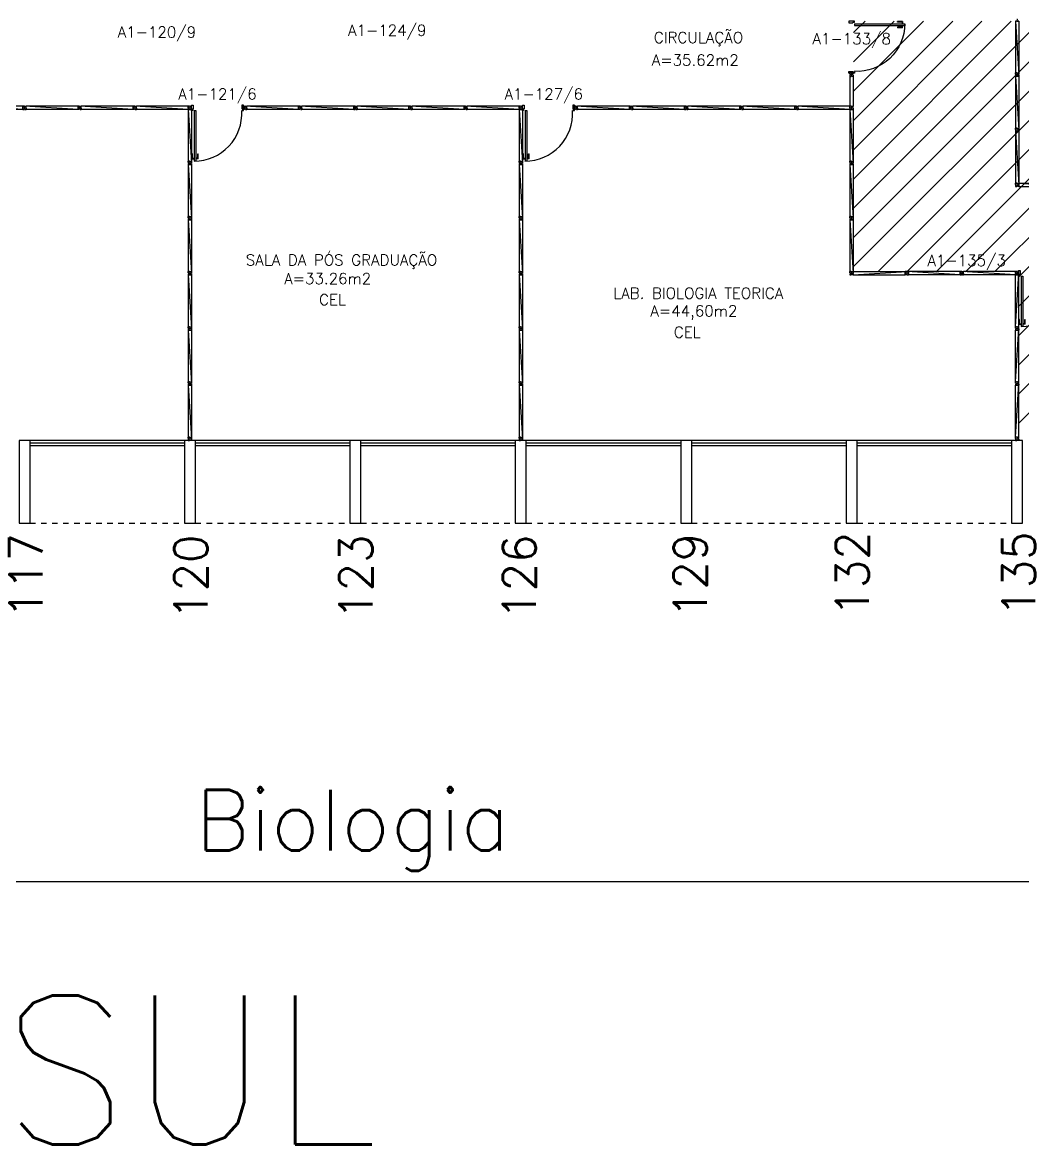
# Model space of a CAD drawing. Extents: x -31 to 207, y 425 to 518.
# Drawn here: x 99.25 to 117.39, y 424.56 to 444.9 of the extents above; entities that cross this region are included whole.
import ezdxf
from ezdxf.enums import TextEntityAlignment as Align

# ---------------------------------------------------------------- set-up
doc = ezdxf.new("R2010")
doc.units = 0
doc.header["$LTSCALE"] = 0.01
doc.header["$MEASUREMENT"] = 0
doc.header["$PDMODE"] = 34
doc.linetypes.add('HIDDEN2', pattern=[0.1875, 0.125, -0.0625])
doc.layers.get('0').update_dxf_attribs({"linetype": 'CONTINUOUS'})
doc.layers.get('DEFPOINTS').update_dxf_attribs({"linetype": 'CONTINUOUS'})
for name, color, linetype in [('AREA', 2, 'CONTINUOUS'), ('DIV', 2, 'CONTINUOUS'), ('ESQ', 1, 'CONTINUOUS'), ('ESTR', 3, 'CONTINUOUS'), ('HATCH VERMELHO', 10, 'CONTINUOUS'), ('NOPILAR1', 2, 'CONTINUOUS'), ('PROJ', 1, 'HIDDEN2'), ('TEXT_CENTRO_CUSTO', 1, 'CONTINUOUS'), ('TEXTO', 2, 'CONTINUOUS'), ('TEXTO-ENDEREÇO', 2, 'CONTINUOUS'), ('TEXTOCENTROCUSTO', 2, 'CONTINUOUS'), ('TXT-IDENTIFICAÇÃO', 4, 'CONTINUOUS')]:
    doc.layers.add(name, color=color, linetype=linetype)
doc.styles.add('1', font='romans.shx')
doc.styles.add('LEGENDA', font='romans.shx', dxfattribs={"height": 0.2})
doc.styles.add('NOPILAR', font='simplex.shx', dxfattribs={"height": 0.6})
doc.styles.add('UNB-100', font='simplex.shx', dxfattribs={"height": 0.2})
doc.styles.add('UNB-100-1', font='simplex.shx', dxfattribs={"height": 0.2})
doc.dimstyles.new('1-600', dxfattribs={"dimtxt": 1.1, "dimasz": 2.5, "dimexe": 2, "dimexo": 4, "dimgap": 0.2, "dimtad": 1, "dimdec": 0, "dimzin": 4, "dimdsep": 46, "dimlunit": 6, "dimtxsty": '1', "dimblk1": 'NONE', "dimblk2": 'NONE', "dimsah": 1, "dimcen": 0, "dimclrd": 2, "dimclre": 2, "dimclrt": 2, "dimadec": 0, "dimazin": 0, "dimtfac": 1, "dimtdec": 0, "dimtmove": 2, "dimatfit": 3, "dimldrblk": 'NONE', "dimfxl": 0, "dimtolj": 1, "dimtzin": 0, "dimarcsym": 0})

# ---------------------------------------------------------------- blocks, each defined once
blk = doc.blocks.new('PILAR-SLS')
blk.add_lwpolyline([(0.003, -72.501), (0.003, -74.001), (0.203, -74.001), (0.203, -72.501)], close=True)
blk = doc.blocks.new('DIVMT-SLS')
for p, q in [((-0.03, 0.03), (-0.03, 0.006)), ((-0.008, 0.03), (-0.03, 0.03)), ((-0.0185, 0.006), (-0.03, 0.006)), ((-0.0185, -0.006), (-0.0185, 0.006)), ((-0.008, 0.03), (-0.008, 0.02)), ((-0.008, 0.02), (0.008, 0.02)), ((-0.0051, 0), (0.0051, 0)), ((0.0051, 0), (-0.0051, 0)), ((-0.0051, 0), (0.0051, 0)), ((0.97, -0.03), (0, 0.03)), ((0, -0.0051), (0, 0.0051)), ((0, 0.0051), (0, -0.0051)), ((0.008, 0.03), (0.008, 0.02)), ((0.008, 0.03), (0.03, 0.03)), ((0.0205, 0.006), (0.03, 0.006)), ((0.0205, -0.006), (0.0205, 0.006)), ((0.0205, 0.006), (0.0205, -0.006)), ((0.0205, 0.006), (0.03, 0.006)), ((0.97, 0.03), (0.03, 0.03)), ((0.03, 0.006), (0.03, 0.03)), ((0.03, -0.03), (0.03, 0.03)), ((0.03, -0.005), (0.03, 0.005)), ((0.97, 0.03), (0.97, 0.009)), ((0.97, 0.009), (0.97, 0.027)), ((0.9795, 0.006), (0.97, 0.006)), ((0.97, -0.005), (0.97, 0.005)), ((0.9795, 0.006), (0.9795, -0.006)), ((1.0051, 0), (0.9949, 0)), ((1, 0.0051), (1, -0.0051)), ((-0.0185, -0.006), (-0.03, -0.006)), ((-0.03, -0.03), (-0.03, -0.006)), ((-0.008, -0.03), (-0.03, -0.03)), ((-0.008, -0.03), (-0.008, -0.02)), ((-0.008, -0.02), (0.008, -0.02)), ((0.008, -0.03), (0.008, -0.02)), ((0.008, -0.03), (0.03, -0.03)), ((0.0205, -0.006), (0.03, -0.006)), ((0.0205, -0.006), (0.03, -0.006)), ((0.03, -0.006), (0.03, -0.03)), ((0.97, -0.03), (0.03, -0.03)), ((0.9795, -0.006), (0.97, -0.006)), ((0.97, -0.009), (0.97, -0.027))]:
    blk.add_line(p, q)
blk = doc.blocks.new('A$C4C62615A')
at = {"layer": 'DIV'}
for p, q in [((0, 0.038), (0, 0.06)), ((0.024, 0.06), (0, 0.06)), ((0, 0.038), (0.01, 0.038)), ((0, 0.022), (0, 0)), ((0, 0.022), (0.01, 0.022)), ((0, 0), (0.024, 0)), ((0.01, 0.022), (0.01, 0.038)), ((0.024, 0.051), (0.024, 0.06)), ((0.024, 0.051), (0.024, 0.06)), ((0.024, 0.051), (0.036, 0.051)), ((0.036, 0.051), (0.024, 0.051)), ((0.036, 0.012), (0.024, 0.012)), ((0.024, 0.012), (0.024, 0)), ((0.025, 0.03), (0.035, 0.03)), ((0.035, 0.03), (0.025, 0.03)), ((0.03, 0.025), (0.03, 0.035)), ((0.03, 0.035), (0.03, 0.025)), ((0.03, 0.025), (0.03, 0.035)), ((0.036, 0.051), (0.036, 0.06)), ((0.036, 0.051), (0.036, 0.06)), ((0.036, 0.06), (0.06, 0.06)), ((0.036, 0.012), (0.036, 0)), ((0.06, 0), (0.036, 0)), ((0.05, 0.022), (0.05, 0.038)), ((0.06, 0.038), (0.05, 0.038)), ((0.06, 0.022), (0.05, 0.022)), ((0.06, 0.038), (0.06, 0.06)), ((0.06, 0.022), (0.06, 0))]:
    blk.add_line(p, q, dxfattribs=at)
blk = doc.blocks.new('PDV2D-SLS')
at = {"layer": 'DIV'}
for p, q in [((0.03, 0.05), (0.06, 0.05)), ((0.03, 0.035), (0.03, 0.05)), ((0.03, -0.035), (0.03, 0.035)), ((0.06, 0.05), (0.06, -0.02)), ((0.941, 0.05), (0.941, -0.02)), ((0.971, 0.05), (0.941, 0.05)), ((0.971, 0.035), (0.971, 0.05)), ((0.971, -0.035), (0.971, 0.035)), ((0.03, -0.05), (0.03, -0.035)), ((0.05, -0.05), (0.03, -0.05)), ((0.05, -0.02), (0.06, -0.02)), ((0.05, -0.02), (0.05, -0.05)), ((0.079, -0.05), (0.109, -0.05)), ((0.079, -0.05), (0.079, -0.965)), ((0.109, -0.05), (0.109, -0.965)), ((0.951, -0.02), (0.941, -0.02)), ((0.951, -0.02), (0.951, -0.05)), ((0.951, -0.05), (0.971, -0.05)), ((0.971, -0.05), (0.971, -0.035)), ((0.036, -0.925), (0.036, -0.835)), ((0.046, -0.835), (0.036, -0.835)), ((0.036, -0.925), (0.076, -0.925)), ((0.046, -0.915), (0.046, -0.835)), ((0.046, -0.915), (0.076, -0.915)), ((0.109, -0.965), (0.079, -0.965)), ((0.141, -0.915), (0.111, -0.915)), ((0.151, -0.925), (0.111, -0.925)), ((0.141, -0.915), (0.141, -0.835)), ((0.141, -0.835), (0.151, -0.835)), ((0.151, -0.925), (0.151, -0.835))]:
    blk.add_line(p, q, dxfattribs=at)
blk.add_arc((0.076, -0.1), 0.865, 270, 3.3214, dxfattribs=at)
blk = doc.blocks.new('A$C40560D69')
at = {"layer": 'DIV'}
for p, q in [((0, 0.038), (0, 0.06)), ((0.024, 0.06), (0, 0.06)), ((0, 0.038), (0.01, 0.038)), ((0, 0.022), (0, 0)), ((0, 0.022), (0.01, 0.022)), ((0, 0), (0.024, 0)), ((0.01, 0.022), (0.01, 0.038)), ((0.024, 0.051), (0.024, 0.06)), ((0.024, 0.051), (0.024, 0.06)), ((0.024, 0.051), (0.036, 0.051)), ((0.036, 0.051), (0.024, 0.051)), ((0.036, 0.012), (0.024, 0.012)), ((0.024, 0.012), (0.024, 0)), ((0.025, 0.03), (0.035, 0.03)), ((0.035, 0.03), (0.025, 0.03)), ((0.03, 0.025), (0.03, 0.035)), ((0.03, 0.035), (0.03, 0.025)), ((0.03, 0.025), (0.03, 0.035)), ((0.036, 0.051), (0.036, 0.06)), ((0.036, 0.051), (0.036, 0.06)), ((0.036, 0.06), (0.06, 0.06)), ((0.036, 0.012), (0.036, 0)), ((0.06, 0), (0.036, 0)), ((0.05, 0.022), (0.05, 0.038)), ((0.06, 0.038), (0.05, 0.038)), ((0.06, 0.022), (0.05, 0.022)), ((0.06, 0.038), (0.06, 0.06)), ((0.06, 0.022), (0.06, 0))]:
    blk.add_line(p, q, dxfattribs=at)
blk = doc.blocks.new('A$C33A77570')
at = {"layer": 'DIV'}
for p, q in [((0, 0.038), (0, 0.06)), ((0.024, 0.06), (0, 0.06)), ((0, 0.038), (0.01, 0.038)), ((0, 0.022), (0, 0)), ((0, 0.022), (0.01, 0.022)), ((0, 0), (0.024, 0)), ((0.01, 0.022), (0.01, 0.038)), ((0.024, 0.051), (0.024, 0.06)), ((0.024, 0.051), (0.024, 0.06)), ((0.024, 0.051), (0.036, 0.051)), ((0.036, 0.051), (0.024, 0.051)), ((0.036, 0.012), (0.024, 0.012)), ((0.024, 0.012), (0.024, 0)), ((0.025, 0.03), (0.035, 0.03)), ((0.035, 0.03), (0.025, 0.03)), ((0.03, 0.025), (0.03, 0.035)), ((0.03, 0.035), (0.03, 0.025)), ((0.03, 0.025), (0.03, 0.035)), ((0.036, 0.051), (0.036, 0.06)), ((0.036, 0.051), (0.036, 0.06)), ((0.036, 0.06), (0.06, 0.06)), ((0.036, 0.012), (0.036, 0)), ((0.06, 0), (0.036, 0)), ((0.05, 0.022), (0.05, 0.038)), ((0.06, 0.038), (0.05, 0.038)), ((0.06, 0.022), (0.05, 0.022)), ((0.06, 0.038), (0.06, 0.06)), ((0.06, 0.022), (0.06, 0))]:
    blk.add_line(p, q, dxfattribs=at)
blk = doc.blocks.new('A$C601D5D4B')
at = {"layer": 'DIV'}
for p, q in [((0, 0.038), (0, 0.06)), ((0.024, 0.06), (0, 0.06)), ((0, 0.038), (0.01, 0.038)), ((0, 0.022), (0, 0)), ((0, 0.022), (0.01, 0.022)), ((0, 0), (0.024, 0)), ((0.01, 0.022), (0.01, 0.038)), ((0.024, 0.051), (0.024, 0.06)), ((0.024, 0.051), (0.024, 0.06)), ((0.024, 0.051), (0.036, 0.051)), ((0.036, 0.051), (0.024, 0.051)), ((0.036, 0.012), (0.024, 0.012)), ((0.024, 0.012), (0.024, 0)), ((0.025, 0.03), (0.035, 0.03)), ((0.035, 0.03), (0.025, 0.03)), ((0.03, 0.025), (0.03, 0.035)), ((0.03, 0.035), (0.03, 0.025)), ((0.03, 0.025), (0.03, 0.035)), ((0.036, 0.051), (0.036, 0.06)), ((0.036, 0.051), (0.036, 0.06)), ((0.036, 0.06), (0.06, 0.06)), ((0.036, 0.012), (0.036, 0)), ((0.06, 0), (0.036, 0)), ((0.05, 0.022), (0.05, 0.038)), ((0.06, 0.038), (0.05, 0.038)), ((0.06, 0.022), (0.05, 0.022)), ((0.06, 0.038), (0.06, 0.06)), ((0.06, 0.022), (0.06, 0))]:
    blk.add_line(p, q, dxfattribs=at)
blk = doc.blocks.new('*D42')
at = {"color": 2, "linetype": 'ByBlock'}
for p, q in [((60.19, 431.827), (60.19, 427.327)), ((150.29, 431.827), (150.29, 427.327)), ((150.29, 429.327), (60.19, 429.327))]:
    blk.add_line(p, q, dxfattribs=at)
at = {"layer": 'DEFPOINTS', "color": 0, "linetype": 'ByBlock'}
for p in [(60.19, 435.827), (150.29, 435.827), (60.19, 429.327)]:
    blk.add_point(p, dxfattribs=at)
at = {"color": 2, "linetype": 'ByBlock', "insert": (105.24, 430.26), "char_height": 1.1, "attachment_point": 5, "style": '1'}
blk.add_mtext('\\A1;Biologia', dxfattribs=at)
blk = doc.blocks.new('_NONE')
at = {"color": 0, "linetype": 'ByBlock'}
blk.add_circle((0, 0), 0.25, dxfattribs=at)

msp = doc.modelspace()

# ---------------------------------------------------------------- hatches: boundary and pattern name
at = {"layer": 'HATCH VERMELHO'}
h = msp.add_hatch(dxfattribs=at)
h.set_pattern_fill('ANSI31', color=256, scale=3, style=0)
h.paths.add_polyline_path([(114.324, 444.928), (117.32, 444.928), (117.322, 449.254), (120.322, 449.254), (120.319, 453.197), (141.259, 453.198), (141.259, 444.928), (150.26, 444.928), (150.26, 437.327), (117.32, 437.327), (117.32, 440.387), (114.32, 440.384)])

# ---------------------------------------------------------------- linework, layer by layer
at = {"layer": 'DIV'}
for p, q in [((114.26, 443.927), (114.26, 443.387)), ((114.32, 443.927), (114.32, 443.387)), ((99.259, 443.387), (99.319, 443.387)), ((99.259, 443.365), (99.259, 443.387)), ((99.283, 443.387), (99.259, 443.387)), ((99.259, 443.365), (99.269, 443.365)), ((99.259, 443.349), (99.259, 443.327)), ((99.259, 443.349), (99.269, 443.349)), ((99.259, 443.327), (99.283, 443.327)), ((99.26, 443.327), (99.26, 443.387)), ((99.26, 443.387), (99.26, 443.366)), ((99.26, 443.366), (99.26, 443.384)), ((99.269, 443.363), (99.26, 443.363)), ((99.26, 443.352), (99.26, 443.362)), ((99.269, 443.351), (99.26, 443.351)), ((99.26, 443.348), (99.26, 443.33)), ((99.269, 443.349), (99.269, 443.365)), ((99.269, 443.363), (99.269, 443.351)), ((99.283, 443.378), (99.283, 443.387)), ((99.283, 443.378), (99.283, 443.387)), ((99.295, 443.378), (99.283, 443.378)), ((99.283, 443.378), (99.295, 443.378)), ((99.283, 443.339), (99.295, 443.339)), ((99.283, 443.339), (99.283, 443.327)), ((99.284, 443.387), (99.294, 443.387)), ((99.295, 443.357), (99.284, 443.357)), ((99.294, 443.357), (99.284, 443.357)), ((99.284, 443.357), (99.294, 443.357)), ((99.289, 443.352), (99.289, 443.362)), ((99.289, 443.362), (99.289, 443.352)), ((99.289, 443.352), (99.289, 443.362)), ((99.29, 443.362), (99.29, 443.352)), ((99.295, 443.378), (99.295, 443.387)), ((99.295, 443.378), (99.295, 443.387)), ((99.295, 443.387), (99.319, 443.387)), ((99.295, 443.339), (99.295, 443.327)), ((99.319, 443.327), (99.295, 443.327)), ((99.309, 443.349), (99.309, 443.365)), ((99.319, 443.365), (99.309, 443.365)), ((99.319, 443.349), (99.309, 443.349)), ((99.319, 443.365), (99.319, 443.387)), ((99.319, 443.349), (99.319, 443.327)), ((100.26, 443.387), (100.26, 443.366)), ((100.26, 443.327), (100.26, 443.387)), ((100.26, 443.366), (100.26, 443.384)), ((100.269, 443.363), (100.26, 443.363)), ((100.26, 443.352), (100.26, 443.362)), ((100.269, 443.351), (100.26, 443.351)), ((100.26, 443.348), (100.26, 443.33)), ((100.269, 443.363), (100.269, 443.351)), ((100.295, 443.357), (100.284, 443.357)), ((100.29, 443.362), (100.29, 443.352)), ((105.283, 443.387), (105.259, 443.387)), ((105.259, 443.365), (105.259, 443.387)), ((105.259, 443.387), (105.319, 443.387)), ((105.259, 443.365), (105.269, 443.365)), ((105.259, 443.349), (105.269, 443.349)), ((105.259, 443.349), (105.259, 443.327)), ((105.259, 443.327), (105.283, 443.327)), ((105.26, 443.387), (105.26, 443.366)), ((105.26, 443.327), (105.26, 443.387)), ((105.26, 443.366), (105.26, 443.384)), ((105.269, 443.363), (105.26, 443.363)), ((105.26, 443.352), (105.26, 443.362)), ((105.269, 443.351), (105.26, 443.351)), ((105.26, 443.348), (105.26, 443.33)), ((105.269, 443.349), (105.269, 443.365)), ((105.269, 443.363), (105.269, 443.351)), ((105.283, 443.378), (105.283, 443.387)), ((105.283, 443.378), (105.283, 443.387)), ((105.283, 443.378), (105.295, 443.378)), ((105.295, 443.378), (105.283, 443.378)), ((105.283, 443.339), (105.283, 443.327)), ((105.283, 443.339), (105.295, 443.339)), ((105.284, 443.387), (105.294, 443.387)), ((105.284, 443.357), (105.294, 443.357)), ((105.294, 443.357), (105.284, 443.357)), ((105.295, 443.357), (105.284, 443.357)), ((105.289, 443.352), (105.289, 443.362)), ((105.289, 443.362), (105.289, 443.352)), ((105.289, 443.352), (105.289, 443.362)), ((105.29, 443.362), (105.29, 443.352)), ((105.295, 443.387), (105.319, 443.387)), ((105.295, 443.378), (105.295, 443.387)), ((105.295, 443.378), (105.295, 443.387)), ((105.295, 443.339), (105.295, 443.327)), ((105.319, 443.327), (105.295, 443.327)), ((105.319, 443.365), (105.309, 443.365)), ((105.309, 443.349), (105.309, 443.365)), ((105.319, 443.349), (105.309, 443.349)), ((105.319, 443.365), (105.319, 443.387)), ((105.319, 443.349), (105.319, 443.327)), ((106.26, 443.327), (106.26, 443.387)), ((106.26, 443.387), (106.26, 443.366)), ((106.26, 443.366), (106.26, 443.384)), ((106.269, 443.363), (106.26, 443.363)), ((106.26, 443.352), (106.26, 443.362)), ((106.269, 443.351), (106.26, 443.351)), ((106.26, 443.348), (106.26, 443.33)), ((106.269, 443.363), (106.269, 443.351)), ((106.295, 443.357), (106.284, 443.357)), ((106.29, 443.362), (106.29, 443.352)), ((111.259, 443.387), (111.319, 443.387)), ((111.259, 443.365), (111.259, 443.387)), ((111.283, 443.387), (111.259, 443.387)), ((111.259, 443.365), (111.269, 443.365)), ((111.259, 443.349), (111.259, 443.327)), ((111.259, 443.349), (111.269, 443.349)), ((111.259, 443.327), (111.283, 443.327)), ((111.26, 443.327), (111.26, 443.387)), ((111.26, 443.387), (111.26, 443.366)), ((111.26, 443.366), (111.26, 443.384)), ((111.269, 443.363), (111.26, 443.363)), ((111.26, 443.352), (111.26, 443.362)), ((111.269, 443.351), (111.26, 443.351)), ((111.26, 443.348), (111.26, 443.33)), ((111.269, 443.349), (111.269, 443.365)), ((111.269, 443.363), (111.269, 443.351)), ((111.283, 443.378), (111.283, 443.387)), ((111.283, 443.378), (111.283, 443.387)), ((111.295, 443.378), (111.283, 443.378)), ((111.283, 443.378), (111.295, 443.378)), ((111.283, 443.339), (111.295, 443.339)), ((111.283, 443.339), (111.283, 443.327)), ((111.284, 443.387), (111.294, 443.387)), ((111.295, 443.357), (111.284, 443.357)), ((111.294, 443.357), (111.284, 443.357)), ((111.284, 443.357), (111.294, 443.357)), ((111.289, 443.352), (111.289, 443.362)), ((111.289, 443.362), (111.289, 443.352)), ((111.289, 443.352), (111.289, 443.362)), ((111.29, 443.362), (111.29, 443.352)), ((111.295, 443.378), (111.295, 443.387)), ((111.295, 443.378), (111.295, 443.387)), ((111.295, 443.387), (111.319, 443.387)), ((111.295, 443.339), (111.295, 443.327)), ((111.319, 443.327), (111.295, 443.327)), ((111.309, 443.349), (111.309, 443.365)), ((111.319, 443.365), (111.309, 443.365)), ((111.319, 443.349), (111.309, 443.349)), ((111.319, 443.365), (111.319, 443.387)), ((111.319, 443.349), (111.319, 443.327)), ((112.26, 443.387), (112.26, 443.366)), ((112.26, 443.327), (112.26, 443.387)), ((112.26, 443.366), (112.26, 443.384)), ((112.269, 443.363), (112.26, 443.363)), ((112.26, 443.352), (112.26, 443.362)), ((112.269, 443.351), (112.26, 443.351)), ((112.26, 443.348), (112.26, 443.33)), ((112.269, 443.363), (112.269, 443.351)), ((112.295, 443.357), (112.284, 443.357)), ((112.29, 443.362), (112.29, 443.352))]:
    msp.add_line(p, q, dxfattribs=at)
at = {"layer": 'ESQ'}
for p, q in [((102.19, 437.327), (99.39, 437.327)), ((102.19, 437.277), (99.39, 437.277)), ((102.19, 437.227), (99.39, 437.227)), ((105.19, 437.327), (102.39, 437.327)), ((105.19, 437.277), (102.39, 437.277)), ((105.19, 437.227), (102.39, 437.227)), ((108.19, 437.327), (105.39, 437.327)), ((108.19, 437.277), (105.39, 437.277)), ((108.19, 437.227), (105.39, 437.227)), ((111.19, 437.327), (108.39, 437.327)), ((111.19, 437.277), (108.39, 437.277)), ((111.19, 437.227), (108.39, 437.227)), ((114.19, 437.327), (111.39, 437.327)), ((114.19, 437.277), (111.39, 437.277)), ((114.19, 437.227), (111.39, 437.227)), ((117.19, 437.327), (114.39, 437.327)), ((117.19, 437.277), (114.39, 437.277)), ((117.19, 437.227), (114.39, 437.227))]:
    msp.add_line(p, q, dxfattribs=at)
at = {"layer": 'PROJ'}
for p, q in [((99.39, 435.827), (102.19, 435.827)), ((102.39, 435.827), (105.19, 435.827)), ((105.39, 435.827), (108.19, 435.827)), ((108.39, 435.827), (111.19, 435.827)), ((111.39, 435.827), (114.19, 435.827)), ((114.39, 435.827), (117.19, 435.827))]:
    msp.add_line(p, q, dxfattribs=at)

# ---------------------------------------------------------------- block references
at = {"layer": 'DIV', "xscale": -1}
for name, p, rotation in [('PDV2D-SLS', (114.289, 444.958), 90), ('DIVMT-SLS', (117.29, 443.958), 270), ('DIVMT-SLS', (117.29, 442.958), 270), ('DIVMT-SLS', (102.29, 442.357), 270), ('DIVMT-SLS', (108.29, 442.357), 270), ('DIVMT-SLS', (114.29, 442.357), 270), ('DIVMT-SLS', (117.29, 441.958), 270), ('DIVMT-SLS', (102.29, 441.357), 270), ('DIVMT-SLS', (108.29, 441.357), 270), ('DIVMT-SLS', (114.29, 441.357), 270), ('DIVMT-SLS', (102.29, 440.357), 270), ('DIVMT-SLS', (108.29, 440.357), 270), ('DIVMT-SLS', (114.29, 440.357), 270), ('DIVMT-SLS', (102.29, 439.357), 270), ('DIVMT-SLS', (108.29, 439.357), 270), ('DIVMT-SLS', (102.29, 438.357), 270), ('DIVMT-SLS', (108.29, 438.357), 270), ('DIVMT-SLS', (102.29, 437.357), 270), ('DIVMT-SLS', (108.29, 437.357), 270)]:
    msp.add_blockref(name, p, dxfattribs=dict(at, rotation=rotation))
at = {"layer": 'DIV'}
for name, p in [('A$C601D5D4B', (114.26, 443.927)), ('DIVMT-SLS', (98.29, 443.357)), ('DIVMT-SLS', (99.29, 443.357)), ('DIVMT-SLS', (100.29, 443.357)), ('DIVMT-SLS', (101.29, 443.357)), ('A$C4C62615A', (102.26, 443.327)), ('PDV2D-SLS', (102.29, 443.356)), ('DIVMT-SLS', (103.29, 443.357)), ('DIVMT-SLS', (104.29, 443.357)), ('DIVMT-SLS', (105.29, 443.357)), ('DIVMT-SLS', (106.29, 443.357)), ('DIVMT-SLS', (107.29, 443.357)), ('A$C4C62615A', (108.26, 443.327)), ('PDV2D-SLS', (108.29, 443.356)), ('DIVMT-SLS', (109.29, 443.357)), ('DIVMT-SLS', (110.29, 443.357)), ('DIVMT-SLS', (111.29, 443.357)), ('DIVMT-SLS', (112.29, 443.357)), ('DIVMT-SLS', (113.29, 443.357)), ('A$C601D5D4B', (114.26, 443.327)), ('DIVMT-SLS', (115.29, 440.357)), ('A$C33A77570', (116.26, 440.327)), ('DIVMT-SLS', (116.29, 440.357)), ('A$C33A77570', (117.26, 440.327)), ('PDV2D-SLS', (117.288, 440.357)), ('A$C40560D69', (117.26, 437.327))]:
    msp.add_blockref(name, p, dxfattribs=at)
for p, rotation in [((118.29, 441.958), 180), ((117.29, 440.357), 270), ((117.29, 439.357), 270), ((117.29, 438.357), 270)]:
    msp.add_blockref('DIVMT-SLS', p, dxfattribs=dict(at, rotation=rotation))
at = {"layer": 'DIV', "xscale": -1}
msp.add_blockref('DIVMT-SLS', (115.29, 440.357), dxfattribs=at)
at = {"layer": 'ESTR'}
for p in [(99.187, 509.828), (102.187, 509.828), (105.187, 509.828), (108.187, 509.828), (111.187, 509.828), (114.187, 509.828), (117.187, 509.828)]:
    msp.add_blockref('PILAR-SLS', p, dxfattribs=at)

# ---------------------------------------------------------------- texts
at = {"layer": 'AREA', "style": 'UNB-100'}
for s, p in [('A=35.62m2', (111.454, 444.122)), ('A=33.26m2', (104.788, 440.162)), ('A=44,60m2', (111.429, 439.576))]:
    msp.add_text(s, height=0.2, dxfattribs=at).set_placement(p, align=Align.CENTER)
at = {"layer": 'NOPILAR1', "style": 'NOPILAR'}
for s, p in [('117', (99.614, 434.104)), ('120', (102.606, 434.077)), ('123', (105.599, 434.077)), ('126', (108.564, 434.077)), ('129', (111.662, 434.108)), ('132', (114.601, 434.135)), ('135', (117.62, 434.135))]:
    msp.add_text(s, height=0.6, rotation=90, dxfattribs=at).set_placement(p)
at = {"layer": 'TEXT_CENTRO_CUSTO', "style": 'UNB-100'}
for p in [(104.876, 439.779), (111.31, 439.189)]:
    msp.add_text('CEL', height=0.2, dxfattribs=at).set_placement(p, align=Align.CENTER)
at = {"layer": 'TEXTO', "style": 'UNB-100'}
for s, p in [('CIRCULAÇÃO', (111.513, 444.531)), ('SALA DA PÓS GRADUAÇÃO', (105.039, 440.498)), ('LAB. BIOLOGIA TEORICA', (111.508, 439.896))]:
    msp.add_text(s, height=0.2, dxfattribs=at).set_placement(p, align=Align.CENTER)
at = {"layer": 'TEXTO-ENDEREÇO', "style": 'UNB-100-1'}
for s, p in [('A1-120/9', (100.979, 444.629)), ('A1-124/9', (105.157, 444.662)), ('A1-133/8', (113.58, 444.509)), ('A1-121/6', (102.078, 443.507)), ('A1-127/6', (107.995, 443.507)), ('A1-135/3', (115.665, 440.489))]:
    msp.add_text(s, height=0.2, dxfattribs=at).set_placement(p)
at = {"layer": 'TXT-IDENTIFICAÇÃO', "color": 4, "style": 'LEGENDA'}
msp.add_text('ALA SUL', height=2.7, dxfattribs=at).set_placement((90.89, 424.563))

# ---------------------------------------------------------------- dimensions: what is measured, and where the dimension line sits
at = {"layer": 'TEXTOCENTROCUSTO'}
dim = msp.add_aligned_dim(p1=(150.29, 435.827), p2=(60.19, 435.827), distance=6.5, text='Biologia', dimstyle='1-600', dxfattribs=at)
dim.commit()
dim.dimension.update_dxf_attribs({"geometry": '*D42', "text_midpoint": (105.24, 430.26)})

doc.saveas('drawing.dxf')
